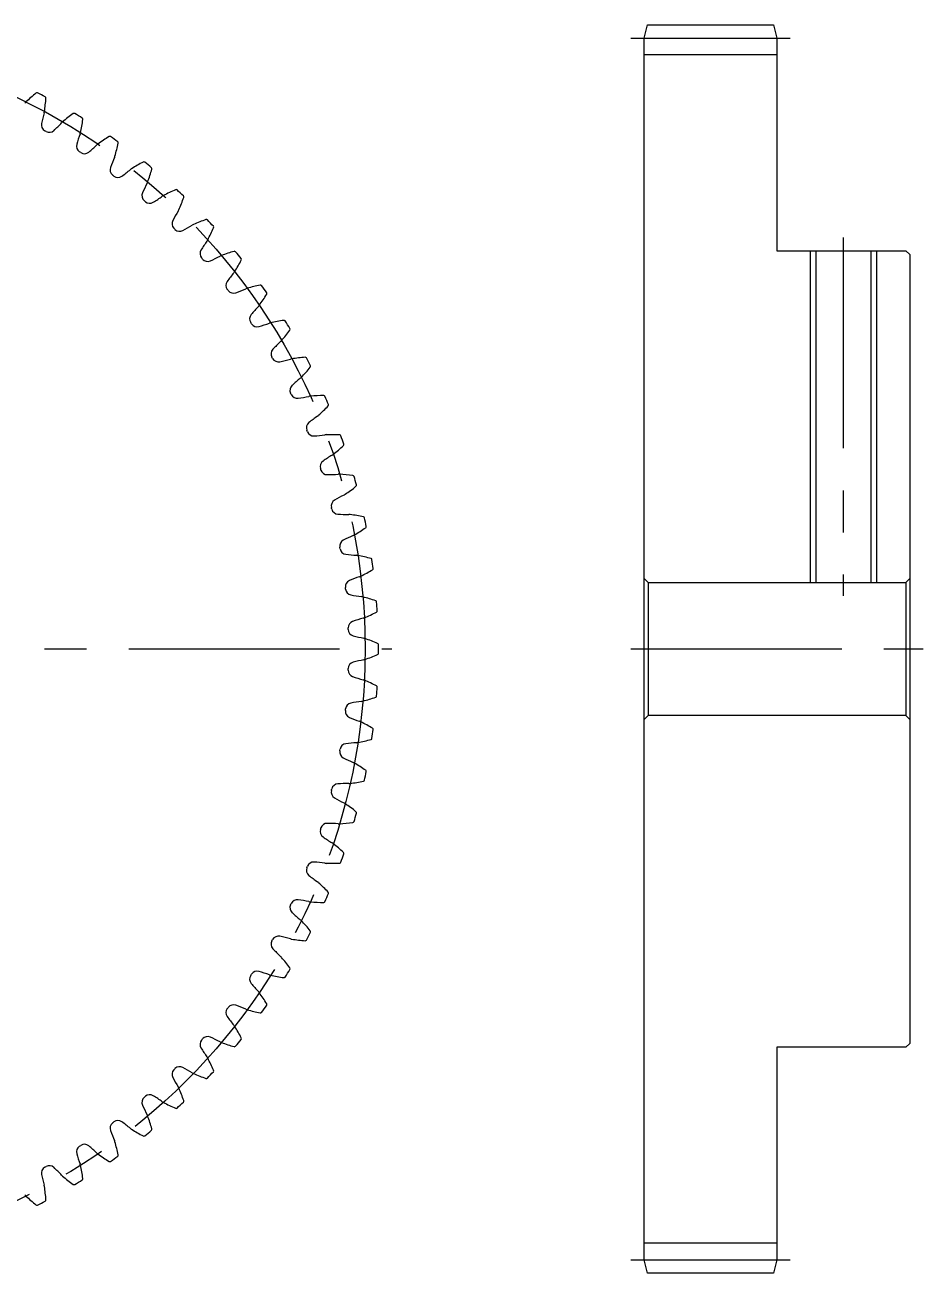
# Model space of a CAD drawing. Extents: x -1 to 135, y -8 to 105.
# Drawn here: x 67.4 to 135, y 10 to 104 of the extents above; entities that cross this region are included whole.
import ezdxf

# ---------------------------------------------------------------- set-up
doc = ezdxf.new("R2010")
doc.units = 0
doc.header["$LTSCALE"] = 0.5
doc.linetypes.add('CENTER', pattern=[50.8, 31.75, -6.35, 6.35, -6.35])
for name, color, linetype in [('MSM_CENTER', 1, 'CENTER'), ('MSM_CONTINUOUS', 7, 'CONTINUOUS'), ('MSM_NARROW', 5, 'CONTINUOUS')]:
    doc.layers.add(name, color=color, linetype=linetype)

msp = doc.modelspace()

# ---------------------------------------------------------------- linework, layer by layer
at = {"layer": 'MSM_CENTER'}
for p, q in [((113, 103), (125, 103)), ((129, 88), (129, 61)), ((-1, 57), (95, 57)), ((113, 57), (135, 57)), ((113, 11), (125, 11))]:
    msp.add_line(p, q, dxfattribs=at)
msp.add_circle((47, 57), 46, dxfattribs=at)
at = {"layer": 'MSM_CONTINUOUS'}
for p, q in [((114, 103), (114.268, 104)), ((114.268, 104), (123.732, 104)), ((123.732, 104), (124, 103)), ((114, 11), (114, 103)), ((124, 103), (124, 87)), ((124, 101.75), (114, 101.75)), ((124, 87), (133.7, 87)), ((126.933, 87), (126.933, 62)), ((131.067, 87), (131.067, 62)), ((133.7, 87), (134, 86.7)), ((134, 86.7), (134, 27.3)), ((114.3, 62), (114, 62.3)), ((134, 62.3), (133.7, 62)), ((114.3, 62), (114.3, 52)), ((114.3, 62), (133.7, 62)), ((133.7, 62), (133.7, 52)), ((114, 51.7), (114.3, 52)), ((133.7, 52), (114.3, 52)), ((133.7, 52), (134, 51.7)), ((134, 27.3), (133.7, 27)), ((124, 27), (124, 11)), ((133.7, 27), (124, 27)), ((124, 12.25), (114, 12.25)), ((114.268, 10), (114, 11)), ((124, 11), (123.732, 10)), ((123.732, 10), (114.268, 10))]:
    msp.add_line(p, q, dxfattribs=at)
for centre, radius, start, end in [((78.034, 87.092), 15.333, 129.80903, 133.58696), ((68.281, 98.794), 0.1, 63.01476, 129.80903), ((47, 57), 47, 62.20263, 63.01476), ((68.035, 97.596), 0.831, 133.58679, 140.93928), ((53.687, 99.707), 15.333, 351.63043, 355.40836), ((68.872, 98.488), 0.1, 355.40836, 62.20263), ((82.459, 93.536), 14.154, 164.27795, 167.5819), ((68.035, 97.596), 0.831, 344.27811, 351.6306), ((80.015, 84.904), 15.333, 125.89599, 129.67391), ((71.084, 97.244), 0.1, 59.10172, 125.89599), ((47, 57), 47, 58.28959, 59.10172), ((56.586, 99.151), 15.333, 347.71739, 351.49532), ((71.652, 96.899), 0.1, 351.49532, 58.28959), ((69.125, 96.472), 0.5, 167.5819, 240.72854), ((47, 57), 44.75, 60.5758, 60.72854), ((69.23, 96.413), 0.5, 240.57585, 313.72244), ((59.793, 106.281), 14.154, 313.72244, 317.02639), ((70.757, 96.066), 0.831, 129.67375, 137.02624), ((70.757, 96.066), 0.831, 340.36507, 347.71755), ((71.767, 94.87), 0.5, 163.66886, 236.8155), ((84.87, 91.031), 14.154, 160.36491, 163.66886), ((63.126, 105.293), 14.154, 309.8094, 313.11335), ((73.367, 94.354), 0.831, 125.76071, 133.11319), ((81.843, 82.586), 15.333, 121.98294, 125.76087), ((73.774, 95.507), 0.1, 55.18868, 121.98294), ((47, 57), 47, 54.37654, 55.18868), ((59.44, 98.399), 15.333, 343.80435, 347.58228), ((74.317, 95.123), 0.1, 347.58228, 54.37654), ((47, 57), 44.75, 56.66276, 56.8155), ((71.868, 94.804), 0.5, 236.66281, 309.8094), ((87.104, 88.367), 14.154, 156.45187, 159.75582), ((73.367, 94.354), 0.831, 336.45203, 343.80451), ((74.294, 93.092), 0.5, 159.75582, 232.90246), ((66.384, 104.08), 14.154, 305.89636, 309.20031), ((75.855, 92.467), 0.831, 121.84766, 129.20015), ((83.507, 80.148), 15.333, 118.0699, 121.84783), ((76.339, 93.59), 0.1, 51.27563, 118.0699), ((47, 57), 47, 50.4635, 51.27563), ((62.236, 97.454), 15.333, 339.8913, 343.66923), ((76.855, 93.17), 0.1, 343.66923, 50.4635), ((47, 57), 44.75, 52.74972, 52.90246), ((74.39, 93.019), 0.5, 232.74977, 305.89636), ((75.855, 92.467), 0.831, 332.53898, 339.89147), ((76.693, 91.145), 0.5, 155.84277, 228.98941), ((89.151, 85.557), 14.154, 152.53882, 155.84277), ((85.002, 77.603), 15.333, 114.15686, 117.93478), ((78.768, 91.502), 0.1, 47.36297, 114.15686), ((47, 57), 47, 46.55046, 47.36259), ((47, 57), 44.75, 48.83667, 48.98941), ((76.784, 91.066), 0.5, 228.83672, 301.98331), ((69.552, 102.647), 14.154, 301.98331, 305.28726), ((78.208, 90.416), 0.831, 117.93462, 125.2871), ((64.962, 96.319), 15.333, 335.97826, 339.75619), ((79.254, 91.048), 0.1, 339.75619, 46.55046), ((91.002, 82.614), 14.154, 148.62578, 151.92973), ((78.208, 90.416), 0.831, 328.62594, 335.97842), ((86.319, 74.962), 15.333, 110.24381, 114.02174), ((81.048, 89.254), 0.1, 43.44993, 110.24381), ((47, 57), 47, 42.63741, 43.44955), ((78.954, 89.039), 0.5, 151.92973, 225.07637), ((47, 57), 44.75, 44.92363, 45.07637), ((79.039, 88.954), 0.5, 224.92368, 298.07027), ((72.614, 101.002), 14.154, 298.07027, 301.37422), ((80.416, 88.208), 0.831, 114.02158, 121.37406), ((67.603, 95.002), 15.333, 332.06522, 335.84314), ((81.502, 88.768), 0.1, 335.84314, 42.63741), ((92.647, 79.552), 14.154, 144.71274, 148.01669), ((80.416, 88.208), 0.831, 324.7129, 332.06538), ((81.066, 86.784), 0.5, 148.01669, 221.16333), ((75.557, 99.151), 14.154, 294.15723, 297.46118), ((82.467, 85.855), 0.831, 110.10853, 117.46102), ((87.454, 72.236), 15.333, 106.33077, 110.1087), ((83.17, 86.855), 0.1, 39.53689, 106.33077), ((47, 57), 47, 38.72437, 39.5365), ((47, 57), 44.75, 41.01059, 41.16333), ((81.145, 86.693), 0.5, 221.01063, 294.15723), ((70.148, 93.507), 15.333, 328.15217, 331.9301), ((83.59, 86.339), 0.1, 331.9301, 38.72437), ((83.019, 84.39), 0.5, 144.10364, 217.25028), ((94.08, 76.384), 14.154, 140.79969, 144.10364), ((82.467, 85.855), 0.831, 320.79985, 328.15234), ((47, 57), 44.75, 37.09754, 37.25028), ((83.092, 84.294), 0.5, 217.09759, 290.24418), ((78.367, 97.104), 14.154, 290.24418, 293.54813), ((84.354, 83.367), 0.831, 106.19549, 113.54797), ((88.399, 69.44), 15.333, 102.41772, 106.19565), ((72.586, 91.843), 15.333, 324.23913, 328.01706), ((85.123, 84.317), 0.1, 35.62384, 102.41772), ((47, 57), 47, 34.81132, 35.62346), ((85.507, 83.774), 0.1, 328.01706, 34.81132), ((95.293, 73.126), 14.154, 136.88665, 140.1906), ((84.354, 83.367), 0.831, 316.88681, 324.23929), ((84.804, 81.868), 0.5, 140.1906, 213.33724), ((47, 57), 44.75, 33.1845, 33.33724), ((84.87, 81.767), 0.5, 213.18455, 286.33114), ((81.031, 94.87), 14.154, 286.33114, 289.63509), ((86.066, 80.757), 0.831, 102.28245, 109.63493), ((89.151, 66.586), 15.333, 98.50468, 102.28261), ((74.904, 90.015), 15.333, 320.32609, 324.10401), ((86.899, 81.652), 0.1, 31.7108, 98.50468), ((47, 57), 47, 30.89828, 31.71042), ((87.244, 81.084), 0.1, 324.10401, 30.89828), ((96.281, 69.793), 14.154, 132.97361, 136.27756), ((86.066, 80.757), 0.831, 312.97376, 320.32625), ((86.413, 79.23), 0.5, 136.27756, 209.4242), ((47, 57), 44.75, 29.27146, 29.4242), ((89.707, 63.687), 15.333, 94.59164, 98.36957), ((88.488, 78.872), 0.1, 27.79776, 94.59164), ((86.472, 79.125), 0.5, 209.2715, 282.4181), ((83.536, 92.459), 14.154, 282.4181, 285.72205), ((87.596, 78.035), 0.831, 98.3694, 105.72189), ((77.092, 88.034), 15.333, 316.41304, 320.19097), ((47, 57), 47, 26.98524, 27.79737), ((88.794, 78.281), 0.1, 320.19097, 26.98524), ((97.039, 66.4), 14.154, 129.06056, 132.36451), ((87.596, 78.035), 0.831, 309.06072, 316.41321), ((87.838, 76.489), 0.5, 132.36451, 205.51115), ((47, 57), 44.75, 25.35841, 25.51115), ((87.89, 76.38), 0.5, 205.35846, 278.50505), ((85.871, 89.883), 14.154, 278.50505, 281.809), ((88.937, 75.216), 0.831, 94.45636, 101.80884), ((90.064, 60.757), 15.333, 90.67859, 94.45652), ((79.139, 85.908), 15.333, 312.5, 316.27793), ((89.884, 75.989), 0.1, 23.88433, 90.67859), ((47, 57), 47, 23.07219, 23.88433), ((90.149, 75.38), 0.1, 316.27793, 23.07219), ((97.564, 62.963), 14.154, 125.14752, 128.45147), ((88.937, 75.216), 0.831, 305.14768, 312.50016), ((89.073, 73.656), 0.5, 128.45147, 201.59811), ((47, 57), 44.75, 21.44537, 21.59811), ((89.117, 73.544), 0.5, 201.44541, 274.59201), ((88.024, 87.154), 14.154, 274.59201, 277.89596), ((90.083, 72.312), 0.831, 90.54332, 97.8958), ((90.22, 57.81), 15.333, 86.76555, 90.54348), ((91.08, 73.019), 0.1, 19.97128, 86.76555), ((47, 57), 47, 19.15915, 19.97128), ((91.302, 72.392), 0.1, 312.36488, 19.15915), ((97.853, 59.499), 14.154, 121.23448, 124.53843), ((90.083, 72.312), 0.831, 301.23463, 308.58712), ((81.037, 83.648), 15.333, 308.58696, 312.36488), ((90.112, 70.746), 0.5, 124.53842, 197.68506), ((47, 57), 44.75, 17.53233, 17.68506), ((90.148, 70.631), 0.5, 197.53237, 270.67897), ((89.986, 84.284), 14.154, 270.67897, 273.98292), ((91.027, 69.336), 0.831, 86.63027, 93.98276), ((90.175, 54.858), 15.333, 82.85251, 86.63043), ((92.07, 69.973), 0.1, 16.05824, 82.85251), ((47, 57), 47, 15.24611, 16.05824), ((91.027, 69.336), 0.831, 297.32159, 304.67407), ((82.776, 81.263), 15.333, 304.67391, 308.45184), ((92.249, 69.333), 0.1, 308.45184, 15.24611), ((90.949, 67.772), 0.5, 120.62538, 193.77202), ((97.905, 56.023), 14.154, 117.32143, 120.62538), ((47, 57), 44.75, 13.61928, 13.77202), ((90.978, 67.655), 0.5, 193.61933, 266.76592), ((91.748, 81.287), 14.154, 266.76592, 270.06987), ((91.766, 66.303), 0.831, 82.71723, 90.06971), ((89.928, 51.917), 15.333, 78.93946, 82.71739), ((92.85, 66.867), 0.1, 12.1452, 78.93946), ((47, 57), 47, 11.33306, 12.1452), ((84.349, 78.765), 15.333, 300.76087, 304.5388), ((92.986, 66.216), 0.1, 304.5388, 11.33306), ((91.582, 64.748), 0.5, 116.71234, 189.85898), ((97.719, 52.551), 14.154, 113.40839, 116.71234), ((91.766, 66.303), 0.831, 293.40855, 300.76103), ((47, 57), 44.75, 9.70624, 9.85898), ((91.602, 64.629), 0.5, 189.70628, 262.85288), ((93.301, 78.177), 14.154, 262.85288, 266.15683), ((92.297, 63.226), 0.831, 78.80419, 86.15667), ((89.481, 48.999), 15.333, 75.02642, 78.80435), ((93.417, 63.715), 0.1, 8.23215, 75.02642), ((47, 57), 47, 7.42002, 8.23215), ((93.507, 63.057), 0.1, 300.62575, 7.42002), ((92.007, 61.687), 0.5, 112.79929, 185.94593), ((97.297, 49.1), 14.154, 109.49534, 112.7993), ((92.297, 63.226), 0.831, 289.4955, 296.84799), ((85.747, 76.165), 15.333, 296.84783, 300.62575), ((47, 57), 44.75, 5.7932, 5.94593), ((92.019, 61.567), 0.5, 185.79324, 258.93984), ((94.638, 74.968), 14.154, 258.93983, 262.24379), ((92.616, 60.12), 0.831, 74.89114, 82.24363), ((88.836, 46.119), 15.333, 71.11338, 74.8913), ((93.767, 60.532), 0.1, 4.3195, 71.11338), ((47, 57), 47, 3.50698, 4.31911), ((96.641, 45.686), 14.154, 105.5823, 108.88625), ((92.616, 60.12), 0.831, 285.58246, 292.93494), ((86.965, 73.476), 15.333, 292.93478, 296.71271), ((93.812, 59.869), 0.1, 296.71271, 3.50698), ((92.222, 58.605), 0.5, 108.88625, 182.03289), ((47, 57), 44.75, 1.88015, 2.03289), ((92.226, 58.485), 0.5, 181.8802, 255.02679), ((95.753, 71.675), 14.154, 255.02679, 258.33074), ((92.723, 57), 0.831, 70.9781, 78.33058), ((87.996, 43.289), 15.333, 67.20033, 70.97826), ((93.899, 57.332), 0.1, 0.40607, 67.20033), ((87.996, 70.711), 15.333, 289.02174, 292.79967), ((93.899, 56.668), 0.1, 292.79967, 359.59393), ((47, 57), 47, 359.59393, 0.40607), ((47, 57), 44.75, 357.96711, 358.11985), ((92.226, 55.515), 0.5, 104.97321, 178.11985), ((95.753, 42.325), 14.154, 101.66926, 104.97321), ((92.723, 57), 0.831, 281.66942, 289.0219), ((92.222, 55.395), 0.5, 177.96715, 251.11375), ((96.641, 68.314), 14.154, 251.11375, 254.4177), ((92.616, 53.88), 0.831, 67.06506, 74.41754), ((86.965, 40.524), 15.333, 63.28729, 67.06522), ((93.812, 54.131), 0.1, 356.49302, 63.28729), ((47, 57), 47, 355.68089, 356.49302), ((92.019, 52.433), 0.5, 101.06016, 174.2068), ((94.638, 39.032), 14.154, 97.75621, 101.06017), ((92.616, 53.88), 0.831, 277.75637, 285.10886), ((88.836, 67.881), 15.333, 285.1087, 288.88662), ((93.767, 53.468), 0.1, 288.88662, 355.68089), ((92.007, 52.313), 0.5, 174.05411, 247.20071), ((47, 57), 44.75, 354.05407, 354.2068), ((97.297, 64.9), 14.154, 247.2007, 250.50466), ((92.297, 50.774), 0.831, 63.15201, 70.5045), ((85.747, 37.835), 15.333, 59.37425, 63.15217), ((47, 57), 47, 351.76785, 352.57998), ((93.507, 50.943), 0.1, 352.57998, 59.37425), ((91.602, 49.371), 0.5, 97.14712, 170.29376), ((93.301, 35.823), 14.154, 93.84317, 97.14712), ((92.297, 50.774), 0.831, 273.84333, 281.19581), ((89.481, 65.001), 15.333, 281.19565, 284.97358), ((93.417, 50.285), 0.1, 284.97358, 351.76785), ((91.582, 49.252), 0.5, 170.14107, 243.28766), ((47, 57), 44.75, 350.14102, 350.29376), ((97.719, 61.449), 14.154, 243.28766, 246.59161), ((91.766, 47.697), 0.831, 59.23897, 66.59145), ((84.349, 35.235), 15.333, 55.4612, 59.23913), ((89.928, 62.083), 15.333, 277.28261, 281.06054), ((92.85, 47.133), 0.1, 281.06054, 347.8548), ((47, 57), 47, 347.8548, 348.66694), ((92.986, 47.784), 0.1, 348.66694, 55.4612), ((90.949, 46.228), 0.5, 166.22802, 239.37462), ((47, 57), 44.75, 346.22798, 346.38072), ((90.978, 46.345), 0.5, 93.23408, 166.38072), ((91.748, 32.713), 14.154, 89.93013, 93.23408), ((91.766, 47.697), 0.831, 269.93029, 277.28277), ((97.905, 57.977), 14.154, 239.37462, 242.67857), ((91.027, 44.664), 0.831, 55.32593, 62.67841), ((82.776, 32.737), 15.333, 51.54816, 55.32609), ((47, 57), 47, 343.94176, 344.75389), ((92.249, 44.667), 0.1, 344.75428, 51.54816), ((90.112, 43.254), 0.5, 162.31498, 235.46158), ((47, 57), 44.75, 342.31494, 342.46767), ((90.148, 43.369), 0.5, 89.32103, 162.46767), ((89.986, 29.716), 14.154, 86.01708, 89.32103), ((91.027, 44.664), 0.831, 266.01724, 273.36973), ((90.175, 59.142), 15.333, 273.36957, 277.14749), ((92.07, 44.027), 0.1, 277.14749, 343.94176), ((97.853, 54.501), 14.154, 235.46157, 238.76552), ((90.083, 41.688), 0.831, 51.41288, 58.76537), ((81.037, 30.352), 15.333, 47.63512, 51.41304), ((47, 57), 47, 340.02872, 340.84085), ((91.302, 41.608), 0.1, 340.84085, 47.63512), ((89.073, 40.344), 0.5, 158.40193, 231.54853), ((47, 57), 44.75, 338.40189, 338.55463), ((89.117, 40.456), 0.5, 85.40799, 158.55454), ((88.024, 26.846), 14.154, 82.10404, 85.40799), ((90.083, 41.688), 0.831, 262.1042, 269.45668), ((90.22, 56.19), 15.333, 269.45652, 273.23445), ((91.08, 40.981), 0.1, 273.23445, 340.02872), ((97.564, 51.037), 14.154, 231.54853, 234.85248), ((88.937, 38.784), 0.831, 47.49984, 54.85232), ((79.139, 28.092), 15.333, 43.72207, 47.5), ((47, 57), 47, 336.11567, 336.92781), ((90.149, 38.62), 0.1, 336.92781, 43.72207), ((87.838, 37.511), 0.5, 154.48889, 227.63549), ((47, 57), 44.75, 334.48885, 334.64159), ((87.89, 37.62), 0.5, 81.49495, 154.64149), ((85.871, 24.117), 14.154, 78.191, 81.49495), ((88.937, 38.784), 0.831, 258.19116, 265.54364), ((90.064, 53.243), 15.333, 265.54348, 269.32141), ((89.884, 38.011), 0.1, 269.32141, 336.11567), ((97.039, 47.6), 14.154, 227.63549, 230.93944), ((87.596, 35.965), 0.831, 43.58679, 50.93928), ((77.092, 25.966), 15.333, 39.80903, 43.58696), ((88.794, 35.719), 0.1, 333.01476, 39.80903), ((86.413, 34.77), 0.5, 150.57585, 223.72244), ((47, 57), 44.75, 330.5758, 330.72854), ((86.472, 34.875), 0.5, 77.5819, 150.72845), ((83.536, 21.541), 14.154, 74.27795, 77.5819), ((87.596, 35.965), 0.831, 254.27811, 261.6306), ((89.707, 50.313), 15.333, 261.63043, 265.40836), ((88.488, 35.128), 0.1, 265.40836, 332.20263), ((47, 57), 47, 332.20263, 333.01476), ((96.281, 44.207), 14.154, 223.72244, 227.02639), ((86.066, 33.243), 0.831, 39.67375, 47.02624), ((74.904, 23.985), 15.333, 35.89599, 39.67391), ((87.244, 32.916), 0.1, 329.10211, 35.89599), ((84.804, 32.132), 0.5, 146.6628, 219.8094), ((47, 57), 44.75, 326.66276, 326.8155), ((84.87, 32.233), 0.5, 73.66886, 146.8154), ((81.031, 19.13), 14.154, 70.36491, 73.66886), ((86.066, 33.243), 0.831, 250.36507, 257.71755), ((89.151, 47.414), 15.333, 257.71739, 261.49532), ((86.899, 32.348), 0.1, 261.49532, 328.28959), ((47, 57), 47, 328.28959, 329.10172), ((95.293, 40.874), 14.154, 219.8094, 223.11335), ((84.354, 30.633), 0.831, 35.76071, 43.11319), ((72.586, 22.157), 15.333, 31.98294, 35.76087), ((83.092, 29.706), 0.5, 69.75582, 142.90246), ((78.367, 16.896), 14.154, 66.45187, 69.75582), ((47, 57), 47, 324.37654, 325.18868), ((85.507, 30.226), 0.1, 325.18906, 31.98294), ((83.019, 29.61), 0.5, 142.74976, 215.89636), ((94.08, 37.616), 14.154, 215.89636, 219.20031), ((47, 57), 44.75, 322.74972, 322.90246), ((84.354, 30.633), 0.831, 246.45203, 253.80451), ((88.399, 44.56), 15.333, 253.80435, 257.58228), ((85.123, 29.683), 0.1, 257.58228, 324.37654), ((82.467, 28.145), 0.831, 31.84766, 39.20015), ((70.148, 20.493), 15.333, 28.0699, 31.84783), ((81.066, 27.216), 0.5, 138.83671, 211.98331), ((47, 57), 44.75, 318.83667, 318.98941), ((81.145, 27.307), 0.5, 65.84277, 138.98941), ((75.557, 14.849), 14.154, 62.53882, 65.84277), ((82.467, 28.145), 0.831, 242.53898, 249.89147), ((87.454, 41.764), 15.333, 249.8913, 253.66923), ((47, 57), 47, 320.4635, 321.27563), ((83.59, 27.661), 0.1, 321.27563, 28.0699), ((92.647, 34.448), 14.154, 211.98331, 215.28726), ((83.17, 27.145), 0.1, 253.66923, 320.4635), ((47, 57), 44.75, 314.92363, 315.07637), ((79.039, 25.046), 0.5, 61.92973, 135.07637), ((72.614, 12.998), 14.154, 58.62578, 61.92973), ((80.416, 25.792), 0.831, 27.93462, 35.2871), ((67.603, 18.998), 15.333, 24.15686, 27.93478), ((78.954, 24.961), 0.5, 134.92367, 208.07027), ((91.002, 31.386), 14.154, 208.07027, 211.37422), ((80.416, 25.792), 0.831, 238.62594, 245.97842), ((86.319, 39.038), 15.333, 245.97826, 249.75619), ((81.048, 24.746), 0.1, 249.75619, 316.55046), ((47, 57), 47, 316.55046, 317.36259), ((81.502, 25.232), 0.1, 317.36259, 24.15686), ((78.208, 23.584), 0.831, 24.02158, 31.37406), ((64.962, 17.681), 15.333, 20.24381, 24.02174), ((76.693, 22.855), 0.5, 131.01063, 204.15723), ((89.151, 28.443), 14.154, 204.15723, 207.46118), ((47, 57), 44.75, 311.01059, 311.16333), ((76.784, 22.934), 0.5, 58.01669, 131.16333), ((69.552, 11.353), 14.154, 54.71274, 58.01669), ((78.208, 23.584), 0.831, 234.7129, 242.06538), ((85.002, 36.397), 15.333, 242.06522, 245.84314), ((47, 57), 47, 312.63741, 313.44954), ((79.254, 22.952), 0.1, 313.44954, 20.24381), ((75.855, 21.533), 0.831, 20.10853, 27.46102), ((62.236, 16.546), 15.333, 16.33077, 20.1087), ((78.768, 22.498), 0.1, 245.84314, 312.63741), ((74.294, 20.908), 0.5, 127.09758, 200.24418), ((87.104, 25.633), 14.154, 200.24418, 203.54813), ((47, 57), 44.75, 307.09754, 307.25028), ((74.39, 20.981), 0.5, 54.10364, 127.25028), ((66.384, 9.92), 14.154, 50.79969, 54.10364), ((75.855, 21.533), 0.831, 230.79985, 238.15234), ((83.507, 33.852), 15.333, 238.15217, 241.9301), ((47, 57), 47, 308.72437, 309.5365), ((76.855, 20.83), 0.1, 309.5365, 16.33077), ((73.367, 19.646), 0.831, 16.19549, 23.54797), ((59.44, 15.601), 15.333, 12.41772, 16.19565), ((76.339, 20.41), 0.1, 241.9301, 308.72437), ((71.767, 19.13), 0.5, 123.18454, 196.33114), ((84.87, 22.969), 14.154, 196.33114, 199.63509), ((47, 57), 44.75, 303.1845, 303.33724), ((71.868, 19.196), 0.5, 50.1906, 123.33724), ((63.126, 8.707), 14.154, 46.88665, 50.1906), ((73.367, 19.646), 0.831, 226.88681, 234.23929), ((81.843, 31.414), 15.333, 234.23913, 238.01706), ((74.317, 18.877), 0.1, 305.62346, 12.41772), ((69.125, 17.528), 0.5, 119.2715, 192.4181), ((47, 57), 44.75, 299.27146, 299.4242), ((69.23, 17.587), 0.5, 46.27756, 119.4242), ((59.793, 7.719), 14.154, 42.97361, 46.27756), ((70.757, 17.934), 0.831, 12.28245, 19.63493), ((56.586, 14.849), 15.333, 8.50468, 12.28261), ((73.774, 18.493), 0.1, 238.01706, 304.81132), ((47, 57), 47, 304.81132, 305.62346), ((82.459, 20.464), 14.154, 192.4181, 195.72205), ((70.757, 17.934), 0.831, 222.97376, 230.32625), ((80.015, 29.096), 15.333, 230.32609, 234.10401), ((47, 57), 47, 300.89828, 301.71041), ((71.652, 17.101), 0.1, 301.71041, 8.50468), ((68.035, 16.404), 0.831, 8.3694, 15.72189), ((53.687, 14.293), 15.333, 4.59164, 8.36957), ((71.084, 16.756), 0.1, 234.10401, 300.89828), ((68.035, 16.404), 0.831, 219.06072, 226.41321), ((78.034, 26.908), 15.333, 226.41304, 230.19097), ((68.281, 15.206), 0.1, 230.19097, 296.98524), ((47, 57), 47, 296.98524, 297.79737), ((68.872, 15.512), 0.1, 297.79737, 4.59164)]:
    msp.add_arc(centre, radius, start, end, dxfattribs=at)
at = {"layer": 'MSM_NARROW'}
for p, q in [((126.5, 87), (126.5, 62)), ((131.5, 87), (131.5, 62))]:
    msp.add_line(p, q, dxfattribs=at)

doc.saveas('drawing.dxf')
